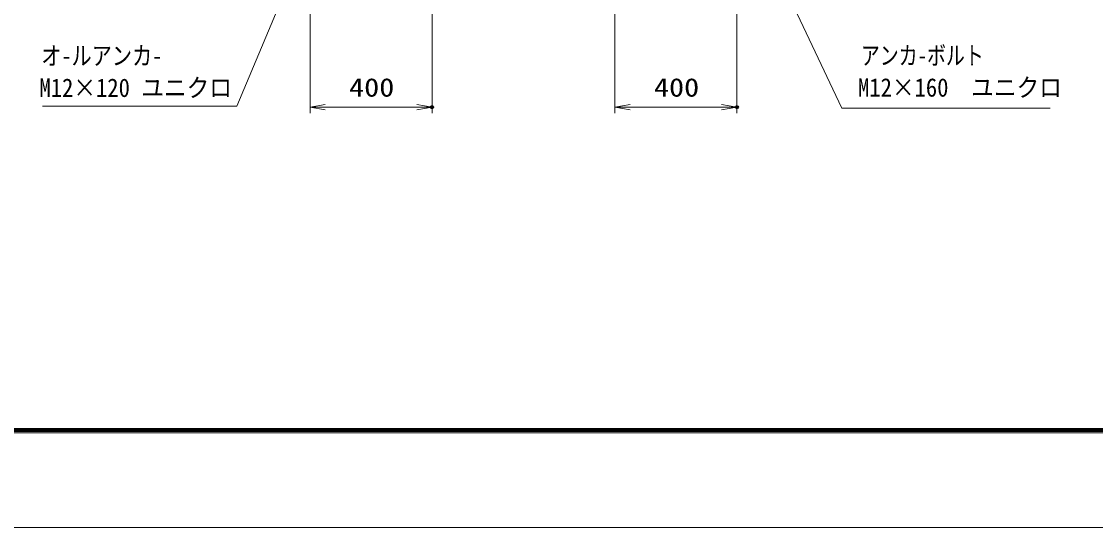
# Model space of a CAD drawing. Units: millimetres at full size. Extents: x -5940 to 5940, y -4200 to 4200.
# Drawn here: x -3170 to 353, y -4200 to -2539 of the extents above; entities that cross this region are included whole.
import ezdxf
from ezdxf.enums import TextEntityAlignment as Align

# ---------------------------------------------------------------- set-up
doc = ezdxf.new("R2010")
doc.units = ezdxf.units.MM
doc.header["$LTSCALE"] = 20
doc.header["$PDMODE"] = 32
doc.header["$PDSIZE"] = 10
for name, color, linetype, lineweight in [('0-0_D-TTL', 7, 'Continuous', 18), ('0-4_寸法線', 4, 'Continuous', 18), ('0-5_0', 7, 'Continuous', 18)]:
    doc.layers.add(name, color=color, linetype=linetype, lineweight=lineweight)
doc.layers.add('0-6_Defpoints', color=7, linetype='Continuous')
doc.styles.add('ＭＳ ゴシック', font='')
doc.styles.get('ＭＳ ゴシック').set_extended_font_data('MS Gothic')

# ---------------------------------------------------------------- blocks, each defined once
blk = doc.blocks.new('S34')
at = {"layer": '0-4_寸法線'}
for points in [[(-1883339.1, 54420153.5), (-1870576.5, 54420153.5), (-1862449.6, 54439531.6), (-1862062.8, 54440453.8)], [(-1862295.9, 54439467.2), (-1862062.8, 54440453.8), (-1862603.3, 54439596.1)]]:
    blk.add_lwpolyline(points, dxfattribs=at)
at = {"layer": '0-4_寸法線', "color": 254, "style": 'ＭＳ ゴシック'}
for s, width, p in [('オ-ルアンカ-', 0.8, (-1883408.2, 54422492.9)), ('M12×120 ユニクロ', 0.9, (-1883531.1, 54420392.9))]:
    blk.add_text(s, height=1212, dxfattribs=dict(at, width=width)).set_placement(p, align=Align.BOTTOM_LEFT)
blk = doc.blocks.new('_Open')
at = {"layer": '0-5_0'}
blk.add_line((-20, 3.333), (0, 0), dxfattribs=at)
blk.add_lwpolyline([(-20, -3.333), (0, 0), (-20, 0)], dxfattribs=at)
blk = doc.blocks.new('S44')
at = {"layer": '0-4_寸法線'}
for points in [[(-1817219.8, 54420014.9), (-1830902.2, 54420014.9), (-1839651.9, 54438582.9), (-1840078.2, 54439487.5)], [(-1839501.1, 54438653.9), (-1840078.2, 54439487.5), (-1839802.6, 54438511.8)]]:
    blk.add_lwpolyline(points, dxfattribs=at)
at = {"layer": '0-4_寸法線', "color": 254, "style": 'ＭＳ ゴシック'}
for s, width, p in [('アンカ-ボルト', 0.75, (-1829642.2, 54422511.8)), ('M12×160\u3000ユニクロ', 0.9, (-1829834.2, 54420411.8))]:
    blk.add_text(s, height=1212, dxfattribs=dict(at, width=width)).set_placement(p, align=Align.BOTTOM_LEFT)

msp = doc.modelspace()

# ---------------------------------------------------------------- linework, layer by layer
at = {"layer": '0-0_D-TTL'}
for points in [[(-5940, -4200), (5940, -4200), (5940, 4200), (-5940, 4200)], [(-5558.14, 3889.71), (5558.14, 3889.71), (5558.14, -3888.86), (-5558.14, -3888.86)], [(-5554.61, 3886.18), (5554.61, 3886.18), (5554.61, -3885.32), (-5554.61, -3885.32)], [(-5551.07, 3882.64), (5551.07, 3882.64), (5551.07, -3881.79), (-5551.07, -3881.79)], [(-5547.54, 3879.11), (5547.54, 3879.11), (5547.54, -3878.25), (-5547.54, -3878.25)], [(-5544, 3875.57), (5544, 3875.57), (5544, -3874.71), (-5544, -3874.71)]]:
    msp.add_lwpolyline(points, close=True, dxfattribs=at)
at = {"layer": '0-4_寸法線'}
for p, q in [((-2223.52, -2412.01), (-2223.52, -2840.61)), ((-1823.52, -2412.01), (-1823.52, -2840.61)), ((-1223.52, -2412.01), (-1223.52, -2840.61)), ((-823.52, -2412.01), (-823.52, -2840.61)), ((-2223.52, -2820.61), (-1823.52, -2820.61)), ((-1223.52, -2820.61), (-823.52, -2820.61))]:
    msp.add_line(p, q, dxfattribs=at)
at = {"layer": '0-6_Defpoints'}
for p in [(-1823.52, -2820.61), (-823.52, -2820.61)]:
    msp.add_point(p, dxfattribs=at)

# ---------------------------------------------------------------- block references
at = {"layer": '0-4_寸法線'}
for name, p, xscale, yscale in [('S34', (91065.38, -2723824.98), 0.05, 0.05), ('S44', (91065.38, -2723824.98), 0.05, 0.05), ('_Open', (-1823.52, -2820.61), 2.5, 2.5), ('_Open', (-823.52, -2820.61), 2.5, 2.5)]:
    msp.add_blockref(name, p, dxfattribs=dict(at, xscale=xscale, yscale=yscale))
at = {"layer": '0-4_寸法線', "xscale": 2.5, "yscale": 2.5, "rotation": 180}
for p in [(-2223.52, -2820.61), (-1223.52, -2820.61)]:
    msp.add_blockref('_Open', p, dxfattribs=at)

# ---------------------------------------------------------------- texts
at = {"layer": '0-4_寸法線', "color": 254, "style": 'ＭＳ ゴシック', "width": 1.2}
for p in [(-2095.52, -2804.26), (-1095.52, -2804.26)]:
    msp.add_text('400', height=60.56, dxfattribs=at).set_placement(p, align=Align.BOTTOM_LEFT)

doc.saveas('drawing.dxf')
